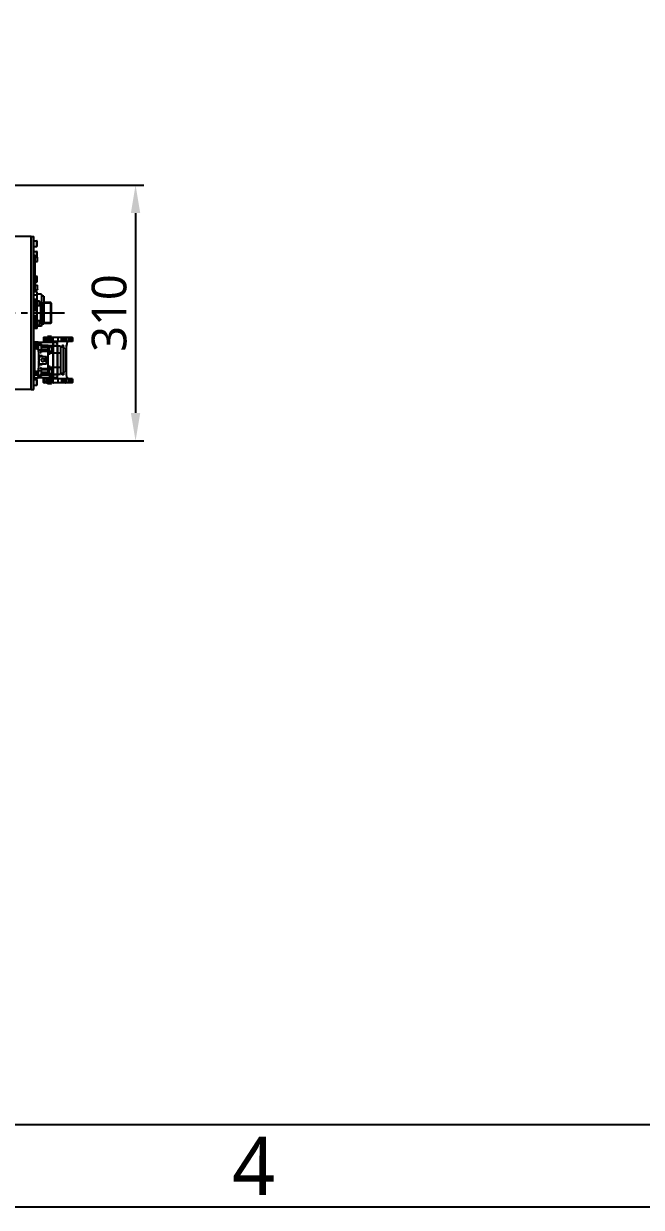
# Model space of a CAD drawing. Header units: millimetres. Extents: x 5828 to 6704, y 123 to 421.
# Drawn here: x 6453.5 to 6490.9, y 123.6 to 195.3 of the extents above; entities that cross this region are included whole.
import ezdxf
from ezdxf.enums import TextEntityAlignment as Align

# ---------------------------------------------------------------- set-up
doc = ezdxf.new("R2010")
doc.units = ezdxf.units.MM
doc.linetypes.add('BANKLINE1', pattern=[5.5, 4, -1.5])
doc.linetypes.add('CENTER', pattern=[0.6, 0.375, -0.075, 0.075, -0.075])
for name, color, linetype in [('00_COMPONENTS', 7, 'BANKLINE1'), ('DIM', 7, 'Continuous'), ('外形图', 7, 'Continuous'), ('多重引线', 7, 'Continuous'), ('模板', 7, 'Continuous')]:
    doc.layers.add(name, color=color, linetype=linetype)
doc.styles.add('微软雅黑', font='msyh.ttc', dxfattribs={"height": 2.1})
doc.dimstyles.new('尺寸标注_1_20比例', dxfattribs={"dimtxt": 2.1, "dimasz": 1.7, "dimexe": 0.5, "dimexo": 0.4, "dimgap": 0.5, "dimtad": 1, "dimdec": 1, "dimlfac": 20, "dimdsep": 46, "dimtxsty": '微软雅黑', "dimcen": 0.09, "dimadec": 0, "dimazin": 0, "dimtp": 0.01, "dimtm": 0.01, "dimtfac": 1, "dimtdec": 1, "dimtofl": 0, "dimtmove": 0, "dimatfit": 3, "dimfxl": 1, "dimtolj": 1, "dimarcsym": 0})

# ---------------------------------------------------------------- blocks, each defined once
blk = doc.blocks.new('图纸页')
at = {"layer": '模板', "color": 2}
for points in [[(6283.656, 123.623), (6283.656, 420.623), (6703.656, 420.623), (6703.656, 123.623)], [(6308.656, 128.623), (6308.656, 415.623), (6698.656, 415.623), (6698.656, 128.623)]]:
    blk.add_lwpolyline(points, close=True, dxfattribs=at)
at = {"layer": '模板', "color": 2, "style": '微软雅黑'}
blk.add_text('4', height=3.5, dxfattribs=at).set_placement((6467.406, 126.123), align=Align.MIDDLE_CENTER)
for tag, height, p in [('编号', 4, (6669.32, 150.508)), ('当前页', 1.667, (6668.109, 141.186)), ('总页数', 1.667, (6673.318, 141.186)), ('比例', 1.667, (6628.656, 133.623))]:
    blk.add_attdef(tag, text='', height=height, dxfattribs=at).set_placement(p, align=Align.MIDDLE)
blk = doc.blocks.new('*D1365')
at = {"layer": 'Defpoints', "color": 0}
for p in [(6440.441, 185.542), (6440.441, 170.042), (6460.253, 170.042)]:
    blk.add_point(p, dxfattribs=at)
at = {"layer": 'DIM', "color": 0, "lineweight": -2}
for p, q in [((6440.841, 185.542), (6460.753, 185.542)), ((6460.253, 183.842), (6460.253, 171.742)), ((6440.841, 170.042), (6460.753, 170.042))]:
    blk.add_line(p, q, dxfattribs=at)
at = {"layer": 'DIM', "color": 0}
for points in [[(6460.536, 183.842), (6459.97, 183.842), (6460.253, 185.542)], [(6459.97, 171.742), (6460.536, 171.742), (6460.253, 170.042)]]:
    blk.add_solid(points, dxfattribs=at)
at = {"layer": 'DIM', "color": 0, "insert": (6458.662, 177.792), "char_height": 2.1, "attachment_point": 5, "rotation": 90, "style": '微软雅黑'}
blk.add_mtext('\\A1;310', dxfattribs=at)

msp = doc.modelspace()

# ---------------------------------------------------------------- linework, layer by layer
at = {"layer": '00_COMPONENTS', "linetype": 'CENTER', "ltscale": 5}
msp.add_line((6455.9597, 177.7918), (6394.7489, 177.7918), dxfattribs=at)
at = {"layer": '外形图', "linetype": 'Continuous'}
for p, q in [((6453.9412, 182.4172), (6449.3472, 182.4172)), ((6453.9412, 182.4172), (6454.0912, 182.4172)), ((6453.9412, 182.4172), (6453.9412, 173.1671)), ((6453.9412, 173.1671), (6453.9412, 182.4172)), ((6454.0912, 173.1671), (6454.0912, 182.4172)), ((6454.0912, 182.1672), (6454.2837, 182.1672)), ((6454.2912, 182.1597), (6454.2837, 182.1672)), ((6454.2837, 181.8172), (6454.2837, 182.1672)), ((6454.2912, 181.8247), (6454.2912, 182.1597)), ((6454.0912, 181.8172), (6454.2837, 181.8172)), ((6454.0912, 181.5172), (6454.2837, 181.5172)), ((6454.2912, 181.8247), (6454.2837, 181.8172)), ((6454.2912, 181.5097), (6454.2837, 181.5172)), ((6454.2837, 181.1797), (6454.2837, 181.5172)), ((6454.2912, 181.1797), (6454.2912, 181.5097)), ((6454.0912, 181.2922), (6454.1662, 181.2922)), ((6454.1662, 179.0921), (6454.1662, 181.2922)), ((6454.1662, 181.1797), (6454.3112, 181.1797)), ((6454.1662, 180.9047), (6454.3112, 180.9047)), ((6454.3162, 181.1747), (6454.3112, 181.1797)), ((6454.3112, 180.9047), (6454.3112, 181.1797)), ((6454.3162, 180.9097), (6454.3112, 180.9047)), ((6454.3162, 180.9097), (6454.3162, 181.1747)), ((6454.1662, 180.0171), (6454.2837, 180.0171)), ((6454.2912, 180.0096), (6454.2837, 180.0171)), ((6454.2837, 179.6671), (6454.2837, 180.0171)), ((6454.2912, 179.6746), (6454.2912, 180.0096)), ((6454.1662, 179.6671), (6454.2837, 179.6671)), ((6454.1662, 179.4796), (6454.3112, 179.4796)), ((6454.2912, 179.6746), (6454.2837, 179.6671)), ((6454.3162, 179.4746), (6454.3112, 179.4796)), ((6454.3112, 179.2046), (6454.3112, 179.4796)), ((6454.3162, 179.2096), (6454.3162, 179.4746)), ((6454.0912, 179.0921), (6454.1662, 179.0921)), ((6454.2912, 179.0813), (6454.0912, 179.0813)), ((6454.2912, 178.871), (6454.0912, 178.871)), ((6454.0912, 178.5796), (6454.1662, 178.5796)), ((6454.1137, 178.6246), (6454.2912, 178.6246)), ((6454.1137, 178.6246), (6454.1137, 178.5796)), ((6454.1662, 179.2046), (6454.3112, 179.2046)), ((6454.1662, 178.6246), (6454.1662, 177.9671)), ((6454.2912, 177.9596), (6454.2912, 179.0813)), ((6454.5487, 178.9421), (6454.2912, 178.9421)), ((6454.2912, 178.5246), (6454.4362, 178.5246)), ((6454.3162, 179.2096), (6454.3112, 179.2046)), ((6454.4412, 178.5196), (6454.4362, 178.5246)), ((6454.4362, 178.2496), (6454.4362, 178.5246)), ((6454.5487, 178.9421), (6454.5487, 178.3896)), ((6454.6987, 178.8171), (6454.5487, 178.8171)), ((6454.6987, 178.8171), (6454.6987, 178.4221)), ((6454.0912, 177.9671), (6454.2837, 177.9671)), ((6454.2912, 177.9596), (6454.2837, 177.9671)), ((6454.2837, 177.6171), (6454.2837, 177.9671)), ((6454.2912, 178.2496), (6454.4362, 178.2496)), ((6454.2912, 177.6246), (6454.2912, 177.9596)), ((6454.4412, 178.2546), (6454.4362, 178.2496)), ((6454.4412, 178.2546), (6454.4412, 178.5196)), ((6454.5262, 178.4271), (6454.4412, 178.4271)), ((6454.5262, 177.1571), (6454.5262, 178.4271)), ((6454.6662, 178.3896), (6454.5262, 178.3896)), ((6454.6227, 177.1946), (6454.6227, 178.3896)), ((6455.1662, 178.3816), (6454.6227, 178.3816)), ((6454.6662, 178.3896), (6454.7037, 178.4271)), ((6454.6662, 177.1946), (6454.6662, 178.3896)), ((6455.1162, 178.4271), (6454.7037, 178.4271)), ((6454.7037, 178.4271), (6454.7037, 177.1571)), ((6455.1412, 178.4021), (6455.1162, 178.4271)), ((6455.1162, 177.1571), (6455.1162, 178.4271)), ((6455.1412, 177.1821), (6455.1412, 178.4021)), ((6455.1662, 178.3896), (6455.1412, 178.3896)), ((6455.1662, 177.1946), (6455.1662, 178.3896)), ((6454.0912, 177.6171), (6454.2837, 177.6171)), ((6454.1662, 177.6171), (6454.1662, 176.9596)), ((6454.2912, 177.6246), (6454.2837, 177.6171)), ((6454.2912, 176.853), (6454.2912, 177.6246)), ((6454.2912, 177.3346), (6454.4362, 177.3346)), ((6454.4412, 177.3296), (6454.4362, 177.3346)), ((6454.4362, 177.0596), (6454.4362, 177.3346)), ((6454.4412, 177.0646), (6454.4412, 177.3296)), ((6454.5262, 177.1571), (6454.4412, 177.1571)), ((6454.6662, 177.1946), (6454.5262, 177.1946)), ((6454.5487, 177.1946), (6454.5487, 176.9921)), ((6454.6987, 177.1171), (6454.5487, 177.1171)), ((6455.1662, 177.2026), (6454.6227, 177.2026)), ((6454.6662, 177.1946), (6454.7037, 177.1571)), ((6454.6987, 177.1621), (6454.6987, 177.1171)), ((6455.1162, 177.1571), (6454.7037, 177.1571)), ((6455.1412, 177.1821), (6455.1162, 177.1571)), ((6455.1662, 177.1946), (6455.1412, 177.1946)), ((6454.1662, 177.0046), (6454.0912, 177.0046)), ((6454.2912, 176.853), (6454.0912, 176.853)), ((6454.1137, 177.0046), (6454.1137, 176.9596)), ((6454.2912, 176.9596), (6454.1137, 176.9596)), ((6454.2912, 177.0596), (6454.4362, 177.0596)), ((6454.5487, 176.9921), (6454.2912, 176.9921)), ((6454.4412, 177.0646), (6454.4362, 177.0596)), ((6454.9262, 176.3721), (6454.9162, 176.3621)), ((6455.1462, 176.3721), (6454.9262, 176.3721)), ((6455.1462, 176.3721), (6455.1562, 176.3621)), ((6454.1562, 176.0266), (6454.0912, 176.0266)), ((6454.0912, 176.0266), (6454.0912, 173.8576)), ((6454.0912, 175.9171), (6454.2837, 175.9171)), ((6454.2562, 175.8471), (6454.0912, 175.8471)), ((6454.0912, 175.8421), (6454.3562, 175.8421)), ((6454.1562, 175.8171), (6454.0912, 175.8171)), ((6454.3558, 176.0271), (6454.1562, 176.0271)), ((6454.1562, 175.5771), (6454.1562, 175.9071)), ((6454.9587, 175.8346), (6454.1562, 175.8546)), ((6454.2562, 175.6371), (6454.2562, 175.8471)), ((6454.2662, 175.8346), (6454.2562, 175.8346)), ((6454.2662, 175.8346), (6454.2837, 175.8496)), ((6454.2662, 175.6496), (6454.2662, 175.8346)), ((6454.2912, 175.9096), (6454.2837, 175.9171)), ((6454.2837, 175.8421), (6454.2837, 175.9171)), ((6454.2837, 175.8546), (6454.3562, 175.8546)), ((6454.2837, 175.6296), (6454.2837, 175.8546)), ((6454.2912, 175.8421), (6454.2912, 175.9096)), ((6454.3062, 176.0271), (6454.3312, 176.0204)), ((6454.3562, 176.0271), (6455.2437, 176.0171)), ((6454.3562, 175.9771), (6454.3562, 175.4921)), ((6454.3562, 175.9171), (6454.5487, 175.9171)), ((6454.3562, 175.5671), (6454.3562, 175.9171)), ((6454.5312, 175.7963), (6454.5312, 175.4777)), ((6454.5312, 175.6921), (6454.5562, 175.6921)), ((6454.5562, 175.9096), (6454.5487, 175.9171)), ((6454.5487, 175.5671), (6454.5487, 175.9171)), ((6454.5562, 175.5746), (6454.5562, 175.9096)), ((6455.7087, 175.7921), (6454.5562, 175.7921)), ((6454.9587, 175.6921), (6454.5562, 175.6921)), ((6454.6862, 176.2921), (6454.6862, 176.0699)), ((6456.4363, 176.0699), (6454.6862, 176.0699)), ((6455.1038, 176.2399), (6454.6922, 176.2399)), ((6454.6922, 176.2399), (6454.6922, 176.0699)), ((6456.4113, 176.3171), (6454.7112, 176.3171)), ((6454.8335, 176.2399), (6454.8335, 176.0699)), ((6454.9089, 176.0871), (6454.8434, 176.0216)), ((6454.8494, 176.0699), (6454.8494, 176.2399)), ((6454.9087, 176.3171), (6454.9087, 176.2399)), ((6455.1562, 176.3621), (6454.9162, 176.3621)), ((6454.9162, 176.3621), (6454.9162, 176.1048)), ((6454.9587, 175.8296), (6455.2437, 175.8346)), ((6454.9587, 175.7921), (6454.9587, 175.8346)), ((6454.9587, 174.0921), (6454.9587, 175.7921)), ((6455.0007, 176.2921), (6455.0007, 176.0699)), ((6455.0187, 175.7921), (6455.0187, 175.2646)), ((6455.0187, 175.7546), (6455.1812, 175.7546)), ((6455.0717, 176.2921), (6455.0717, 176.0699)), ((6455.1262, 175.7274), (6455.1812, 175.7274)), ((6455.1262, 175.7274), (6455.1262, 175.6991)), ((6455.1812, 175.6991), (6455.1262, 175.6991)), ((6455.1562, 176.3621), (6455.1562, 176.1048)), ((6455.1636, 176.0871), (6455.2335, 176.0172)), ((6455.1637, 176.3171), (6455.1637, 176.0699)), ((6455.1812, 175.7546), (6455.1812, 175.4796)), ((6455.2531, 176.2921), (6455.239, 176.0699)), ((6455.2437, 176.0171), (6455.2437, 173.8671)), ((6455.2562, 175.9533), (6455.2437, 175.9533)), ((6455.2562, 175.8883), (6455.2437, 175.8883)), ((6455.5109, 176.0058), (6455.2562, 176.0058)), ((6455.2562, 176.0058), (6455.2562, 173.8783)), ((6455.5109, 175.8108), (6455.2562, 175.8108)), ((6455.5109, 176.0058), (6455.5109, 173.8783)), ((6455.5358, 175.8533), (6455.5358, 174.0309)), ((6455.5362, 173.9758), (6455.5362, 175.9083)), ((6455.5427, 176.2921), (6455.5427, 176.0699)), ((6455.7087, 175.7921), (6455.7087, 174.0921)), ((6455.7611, 176.2573), (6455.8487, 176.2573)), ((6455.7611, 176.1323), (6455.7611, 176.2573)), ((6455.8487, 176.1323), (6455.7611, 176.1323)), ((6455.7858, 175.7378), (6455.8858, 175.7378)), ((6455.8487, 176.2573), (6455.8255, 176.2574)), ((6455.8366, 176.2573), (6455.8366, 176.1323)), ((6455.8487, 176.2573), (6455.8776, 176.2573)), ((6455.8776, 176.1323), (6455.8487, 176.1323)), ((6455.8958, 175.7355), (6455.8767, 175.7343)), ((6455.8767, 175.7349), (6455.8767, 174.1493)), ((6455.8958, 175.7328), (6455.8767, 175.7343)), ((6455.8958, 175.7328), (6455.8767, 175.7316)), ((6455.8958, 175.7301), (6455.8767, 175.7316)), ((6455.8958, 175.7301), (6455.8767, 175.7289)), ((6455.8958, 175.7274), (6455.8767, 175.7289)), ((6455.8958, 175.7274), (6455.8767, 175.7262)), ((6455.8958, 175.7247), (6455.8767, 175.7262)), ((6455.8958, 175.7247), (6455.8767, 175.7235)), ((6455.8958, 175.722), (6455.8767, 175.7235)), ((6455.8958, 175.722), (6455.8767, 175.7208)), ((6455.8958, 175.7194), (6455.8767, 175.7208)), ((6455.8958, 175.7194), (6455.8767, 175.7181)), ((6455.8958, 175.7167), (6455.8767, 175.7181)), ((6455.8958, 175.7167), (6455.8767, 175.7154)), ((6455.8958, 175.714), (6455.8767, 175.7154)), ((6455.8958, 175.714), (6455.8767, 175.7127)), ((6455.8958, 175.7113), (6455.8767, 175.7127)), ((6455.8958, 175.7113), (6455.8767, 175.71)), ((6455.8958, 175.7086), (6455.8767, 175.71)), ((6455.8776, 176.2573), (6456.0166, 176.2573)), ((6455.8776, 176.1323), (6455.9063, 176.1324)), ((6456.0166, 176.1323), (6455.8776, 176.1323)), ((6455.8858, 175.7378), (6455.8858, 175.8381)), ((6455.8858, 175.7378), (6455.8858, 174.1463)), ((6455.8958, 175.7355), (6455.8858, 175.7363)), ((6455.8958, 175.7086), (6455.8858, 175.7079)), ((6455.8982, 175.6996), (6455.8858, 175.7054)), ((6455.8958, 175.7359), (6455.8958, 174.1483)), ((6455.9063, 176.2573), (6455.9063, 176.1323)), ((6455.919, 175.6723), (6455.9095, 175.6883)), ((6455.9762, 176.2921), (6455.9762, 176.2573)), ((6455.9762, 176.1323), (6455.9762, 176.0699)), ((6456.0166, 176.2573), (6456.0166, 176.1323)), ((6456.0579, 176.3016), (6456.0573, 176.2921)), ((6456.0573, 176.2921), (6456.0573, 176.0699)), ((6456.0608, 175.8532), (6456.0608, 174.0309)), ((6456.1906, 176.2921), (6456.1877, 176.292)), ((6456.1888, 176.3017), (6456.1906, 176.2921)), ((6456.1906, 176.2921), (6456.1971, 176.0699)), ((6456.3074, 176.3171), (6456.3081, 176.3152)), ((6456.309, 176.3016), (6456.3081, 176.3152)), ((6456.3095, 176.2921), (6456.309, 176.3017)), ((6456.3095, 176.2921), (6456.3095, 176.0699)), ((6456.4363, 176.2921), (6456.4363, 176.0699)), ((6454.0912, 175.6421), (6454.3562, 175.6421)), ((6454.2562, 175.6371), (6454.0912, 175.6371)), ((6454.1562, 174.3071), (6454.1562, 175.5771)), ((6454.2662, 175.6496), (6454.2562, 175.6496)), ((6454.2662, 175.6496), (6454.2837, 175.6346)), ((6454.2837, 175.6296), (6454.3562, 175.6296)), ((6454.4062, 175.4921), (6454.3062, 175.4921)), ((6454.3562, 175.5671), (6454.5487, 175.5671)), ((6454.4062, 175.1421), (6454.3862, 175.1421)), ((6454.3862, 174.9272), (6454.3862, 175.1421)), ((6454.4062, 175.0895), (6454.3862, 175.0895)), ((6454.3862, 175.0882), (6454.4062, 175.0882)), ((6454.4062, 175.0877), (6454.3862, 175.0877)), ((6454.4062, 175.0857), (6454.3862, 175.0857)), ((6454.3862, 175.0811), (6454.4062, 175.0811)), ((6454.4062, 175.0775), (6454.3862, 175.0775)), ((6454.3862, 175.0769), (6454.4062, 175.0769)), ((6454.4062, 175.0761), (6454.3862, 175.0761)), ((6454.4062, 175.0747), (6454.3862, 175.0747)), ((6454.4062, 175.0732), (6454.3862, 175.0732)), ((6454.4062, 175.0699), (6454.3862, 175.0699)), ((6454.4062, 175.0647), (6454.3862, 175.0647)), ((6454.4062, 175.0605), (6454.3862, 175.0605)), ((6454.3862, 175.0598), (6454.4062, 175.0598)), ((6454.3862, 175.0451), (6454.4062, 175.0451)), ((6454.3862, 175.0394), (6454.4062, 175.0394)), ((6454.3862, 175.0269), (6454.4062, 175.0269)), ((6454.4062, 175.0264), (6454.3862, 175.0264)), ((6454.3862, 175.0222), (6454.4062, 175.0222)), ((6454.3862, 175.0209), (6454.4062, 175.0209)), ((6454.3862, 175.0138), (6454.4062, 175.0138)), ((6454.3862, 175.0091), (6454.4062, 175.0091)), ((6454.3862, 174.9964), (6454.4062, 174.9964)), ((6454.4062, 174.9862), (6454.3862, 174.9862)), ((6454.3862, 174.9727), (6454.4062, 174.9727)), ((6454.3862, 174.9659), (6454.4062, 174.9659)), ((6454.3862, 174.9552), (6454.4062, 174.9552)), ((6454.3862, 174.9416), (6454.4062, 174.9416)), ((6454.4062, 174.9272), (6454.4062, 175.4921)), ((6454.4187, 175.2271), (6454.6037, 175.2271)), ((6454.4187, 174.6571), (6454.4187, 175.2271)), ((6454.4187, 175.1671), (6454.8687, 175.1671)), ((6454.5312, 175.5421), (6454.5562, 175.5421)), ((6454.5345, 175.4691), (6454.5312, 175.4814)), ((6454.5331, 175.4692), (6454.5312, 175.4778)), ((6454.5434, 175.4599), (6454.5345, 175.4691)), ((6454.5556, 175.4564), (6454.5434, 175.4599)), ((6454.5562, 175.5746), (6454.5487, 175.5671)), ((6454.9587, 175.4458), (6454.5556, 175.4564)), ((6454.5562, 175.5421), (6454.5562, 175.5746)), ((6454.9587, 175.5421), (6454.5562, 175.5421)), ((6454.6037, 175.2271), (6454.6037, 175.1671)), ((6454.9587, 175.0216), (6454.7868, 175.0171)), ((6454.8687, 174.7171), (6454.8687, 175.1671)), ((6455.0187, 175.4796), (6455.1812, 175.4796)), ((6455.7087, 175.3646), (6455.0187, 175.3646)), ((6455.5358, 174.939), (6455.5183, 174.9359)), ((6456.0312, 175.6455), (6456.0608, 175.6455)), ((6456.0312, 175.6455), (6456.0312, 174.2387)), ((6454.2562, 174.2471), (6454.0912, 174.2471)), ((6454.0912, 174.2421), (6454.3562, 174.2421)), ((6454.1562, 173.9771), (6454.1562, 174.3071)), ((6454.2562, 174.0371), (6454.2562, 174.2471)), ((6454.2662, 174.2346), (6454.2562, 174.2346)), ((6454.2662, 174.2346), (6454.2837, 174.2496)), ((6454.2662, 174.0496), (6454.2662, 174.2346)), ((6454.2837, 174.2546), (6454.3562, 174.2546)), ((6454.2837, 174.0296), (6454.2837, 174.2546)), ((6454.4062, 174.3921), (6454.3062, 174.3921)), ((6454.3562, 174.3921), (6454.3562, 173.907)), ((6454.3562, 174.3171), (6454.5487, 174.3171)), ((6454.3562, 173.9671), (6454.3562, 174.3171)), ((6454.4062, 174.931), (6454.3862, 174.931)), ((6454.3862, 174.9305), (6454.4062, 174.9305)), ((6454.4062, 174.9272), (6454.3862, 174.9272)), ((6454.3862, 174.9272), (6454.3862, 174.8907)), ((6454.4062, 174.9182), (6454.3862, 174.9182)), ((6454.3862, 174.914), (6454.4062, 174.914)), ((6454.4062, 174.9128), (6454.3862, 174.9128)), ((6454.3862, 174.9101), (6454.4062, 174.9101)), ((6454.4062, 174.9042), (6454.3862, 174.9042)), ((6454.3862, 174.8907), (6454.4062, 174.8907)), ((6454.3862, 174.7421), (6454.3862, 174.8907)), ((6454.3862, 174.8859), (6454.4062, 174.8859)), ((6454.3862, 174.8711), (6454.4062, 174.8711)), ((6454.4062, 174.869), (6454.3862, 174.869)), ((6454.3862, 174.8685), (6454.4062, 174.8685)), ((6454.4062, 174.8652), (6454.3862, 174.8652)), ((6454.3862, 174.8608), (6454.4062, 174.8608)), ((6454.4062, 174.8566), (6454.3862, 174.8566)), ((6454.3862, 174.8534), (6454.4062, 174.8534)), ((6454.3862, 174.8509), (6454.4062, 174.8509)), ((6454.3862, 174.8375), (6454.4062, 174.8375)), ((6454.3862, 174.8326), (6454.4062, 174.8326)), ((6454.4062, 174.8191), (6454.3862, 174.8191)), ((6454.3862, 174.8044), (6454.4062, 174.8044)), ((6454.3862, 174.7908), (6454.4062, 174.7908)), ((6454.3862, 174.7895), (6454.4062, 174.7895)), ((6454.3862, 174.7421), (6454.4062, 174.7421)), ((6454.4062, 174.9272), (6454.4062, 174.8907)), ((6454.4062, 174.3921), (6454.4062, 174.8907)), ((6454.4187, 174.7171), (6454.8687, 174.7171)), ((6454.6037, 174.6571), (6454.4187, 174.6571)), ((6454.5312, 174.4064), (6454.5331, 174.415)), ((6454.5312, 174.4064), (6454.5312, 174.0879)), ((6454.5312, 174.3421), (6454.5562, 174.3421)), ((6454.5434, 174.4242), (6454.5556, 174.4278)), ((6454.5562, 174.3096), (6454.5487, 174.3171)), ((6454.5487, 173.9671), (6454.5487, 174.3171)), ((6454.5556, 174.4278), (6454.9587, 174.4383)), ((6454.9587, 174.3421), (6454.5562, 174.3421)), ((6454.5562, 174.3096), (6454.5562, 174.3421)), ((6454.5562, 173.9746), (6454.5562, 174.3096)), ((6454.6037, 174.7171), (6454.6037, 174.6571)), ((6454.9587, 174.8626), (6454.7868, 174.8671)), ((6455.0187, 174.6196), (6455.0187, 174.0921)), ((6455.0187, 174.5196), (6455.7087, 174.5196)), ((6455.0187, 174.4046), (6455.1812, 174.4046)), ((6455.1262, 174.3774), (6455.1812, 174.3774)), ((6455.1262, 174.3774), (6455.1262, 174.3491)), ((6455.1812, 174.3491), (6455.1262, 174.3491)), ((6455.1812, 174.4046), (6455.1812, 174.1296)), ((6455.5183, 174.9359), (6455.5183, 174.8572)), ((6455.5358, 174.9325), (6455.5183, 174.9294)), ((6455.5358, 174.8734), (6455.5183, 174.8703)), ((6455.5183, 174.8572), (6455.5358, 174.8541)), ((6455.5358, 174.8471), (6455.5183, 174.8441)), ((6455.5183, 174.8441), (6455.5183, 174.7522)), ((6455.5358, 174.834), (6455.5183, 174.8309)), ((6455.5358, 174.8318), (6455.5183, 174.8283)), ((6455.5183, 174.8211), (6455.5358, 174.8212)), ((6455.5183, 174.812), (6455.5358, 174.8075)), ((6455.5183, 174.8073), (6455.5358, 174.8051)), ((6455.5183, 174.8048), (6455.5373, 174.8015)), ((6455.5183, 174.7522), (6455.5358, 174.7491)), ((6455.5358, 174.6503), (6455.5183, 174.6472)), ((6455.5183, 174.6472), (6455.5183, 174.6341)), ((6455.5183, 174.6341), (6455.5358, 174.631)), ((6455.5358, 174.6109), (6455.5183, 174.6078)), ((6455.5183, 174.6078), (6455.5183, 174.5291)), ((6455.5183, 174.6012), (6455.5358, 174.6043)), ((6455.5358, 174.5453), (6455.5183, 174.5422)), ((6455.5183, 174.5291), (6455.5358, 174.526)), ((6455.5358, 174.4271), (6455.5183, 174.4241)), ((6455.5183, 174.4241), (6455.5183, 174.3584)), ((6455.5183, 174.4109), (6455.5358, 174.4078)), ((6455.5358, 174.3746), (6455.5183, 174.3716)), ((6455.5183, 174.3584), (6455.5358, 174.3553)), ((6455.5358, 174.3353), (6455.5183, 174.3322)), ((6455.5183, 174.2666), (6455.5183, 174.3322)), ((6455.5358, 174.316), (6455.5183, 174.3191)), ((6455.5183, 174.2731), (6455.5358, 174.27)), ((6455.5183, 174.2666), (6455.5372, 174.2632)), ((6455.5358, 174.2434), (6455.5183, 174.2403)), ((6455.5183, 174.2403), (6455.5183, 174.1616)), ((6455.5358, 174.2241), (6455.5183, 174.2272)), ((6455.5284, 174.816), (6455.5358, 174.8147)), ((6456.0312, 174.2387), (6456.0608, 174.2387)), ((6454.1562, 174.0671), (6454.0912, 174.0671)), ((6454.0912, 174.0421), (6454.3562, 174.0421)), ((6454.2562, 174.0371), (6454.0912, 174.0371)), ((6454.1562, 173.8576), (6454.0912, 173.8576)), ((6454.0912, 173.7671), (6454.2837, 173.7671)), ((6454.1562, 174.0296), (6454.9587, 174.0496)), ((6454.1562, 173.8571), (6454.3558, 173.8571)), ((6454.2662, 174.0496), (6454.2562, 174.0496)), ((6454.2662, 174.0496), (6454.2837, 174.0346)), ((6454.2837, 174.0296), (6454.3562, 174.0296)), ((6454.2912, 173.7596), (6454.2837, 173.7671)), ((6454.2837, 173.4171), (6454.2837, 173.7671)), ((6454.2912, 173.4246), (6454.2912, 173.7596)), ((6454.3562, 173.9671), (6454.5487, 173.9671)), ((6455.2437, 173.8671), (6454.3562, 173.8571)), ((6454.5312, 174.1921), (6454.5562, 174.1921)), ((6454.5562, 173.9746), (6454.5487, 173.9671)), ((6454.9587, 174.1921), (6454.5562, 174.1921)), ((6454.5562, 174.0921), (6455.7087, 174.0921)), ((6456.4363, 173.8142), (6454.6862, 173.8142)), ((6454.6862, 173.5921), (6454.6862, 173.8142)), ((6454.6922, 173.8142), (6454.6922, 173.6442)), ((6455.1038, 173.6442), (6454.6922, 173.6442)), ((6456.4113, 173.5671), (6454.7112, 173.5671)), ((6454.8335, 173.8142), (6454.8335, 173.6442)), ((6454.9089, 173.797), (6454.8434, 173.8626)), ((6454.8494, 173.8142), (6454.8494, 173.6442)), ((6454.9087, 173.5671), (6454.9087, 173.6442)), ((6454.9162, 173.7794), (6454.9162, 173.5221)), ((6455.1562, 173.5221), (6454.9162, 173.5221)), ((6454.9262, 173.5121), (6454.9162, 173.5221)), ((6455.1462, 173.5121), (6454.9262, 173.5121)), ((6454.9587, 174.0496), (6454.9587, 174.0921)), ((6454.9587, 174.0546), (6455.2437, 174.0496)), ((6455.0007, 173.8142), (6455.0007, 173.5921)), ((6455.0013, 173.5744), (6455.0007, 173.5921)), ((6455.2437, 173.9171), (6455.0037, 173.9171)), ((6455.0037, 173.9171), (6455.0037, 173.8644)), ((6455.0187, 174.1296), (6455.1812, 174.1296)), ((6455.0717, 173.8142), (6455.0717, 173.5921)), ((6455.1462, 173.5121), (6455.1562, 173.5221)), ((6455.1562, 173.7794), (6455.1562, 173.5221)), ((6455.1636, 173.797), (6455.2335, 173.8669)), ((6455.1637, 173.5671), (6455.1637, 173.8142)), ((6455.239, 173.8142), (6455.2531, 173.5921)), ((6455.2562, 173.9958), (6455.2437, 173.9958)), ((6455.2562, 173.9308), (6455.2437, 173.9308)), ((6455.2562, 174.0733), (6455.5109, 174.0733)), ((6455.2562, 173.8783), (6455.5109, 173.8783)), ((6455.5358, 174.1778), (6455.5183, 174.1747)), ((6455.5183, 174.1616), (6455.5358, 174.1585)), ((6455.5427, 173.8142), (6455.5427, 173.5921)), ((6455.8487, 173.7517), (6455.7611, 173.7517)), ((6455.7611, 173.7517), (6455.7611, 173.6267)), ((6455.8487, 173.6267), (6455.7611, 173.6267)), ((6455.7858, 174.1463), (6455.8858, 174.1463)), ((6455.8487, 173.7517), (6455.8255, 173.7518)), ((6455.8487, 173.6267), (6455.8255, 173.6268)), ((6455.8366, 173.7517), (6455.8366, 173.6267)), ((6455.8487, 173.7517), (6455.8776, 173.7517)), ((6455.8776, 173.6267), (6455.8487, 173.6267)), ((6455.8958, 174.1756), (6455.8767, 174.1741)), ((6455.8958, 174.1729), (6455.8767, 174.1741)), ((6455.8958, 174.1729), (6455.8767, 174.1714)), ((6455.8958, 174.1702), (6455.8767, 174.1714)), ((6455.8958, 174.1702), (6455.8767, 174.1687)), ((6455.8958, 174.1675), (6455.8767, 174.1687)), ((6455.8958, 174.1675), (6455.8767, 174.166)), ((6455.8958, 174.1648), (6455.8767, 174.166)), ((6455.8958, 174.1648), (6455.8767, 174.1633)), ((6455.8958, 174.1621), (6455.8767, 174.1633)), ((6455.8958, 174.1621), (6455.8767, 174.1607)), ((6455.8958, 174.1594), (6455.8767, 174.1607)), ((6455.8958, 174.1594), (6455.8767, 174.158)), ((6455.8958, 174.1567), (6455.8767, 174.158)), ((6455.8958, 174.1567), (6455.8767, 174.1553)), ((6455.8958, 174.154), (6455.8767, 174.1553)), ((6455.8958, 174.154), (6455.8767, 174.1526)), ((6455.8958, 174.1513), (6455.8767, 174.1526)), ((6455.8958, 174.1513), (6455.8767, 174.1499)), ((6455.8958, 174.1486), (6455.8767, 174.1499)), ((6455.8776, 173.7517), (6456.0166, 173.7517)), ((6455.8776, 173.6267), (6456.0166, 173.6267)), ((6455.8958, 174.1756), (6455.8858, 174.1762)), ((6455.8958, 174.1486), (6455.8858, 174.1479)), ((6455.8858, 174.1463), (6455.8858, 174.0461)), ((6455.9063, 173.7517), (6455.9063, 173.6267)), ((6455.919, 174.2118), (6455.9095, 174.1958)), ((6455.9762, 173.8142), (6455.9762, 173.7517)), ((6455.9762, 173.6267), (6455.9762, 173.5921)), ((6456.0166, 173.7517), (6456.0166, 173.6267)), ((6456.0573, 173.8142), (6456.0573, 173.5921)), ((6456.1667, 173.5671), (6456.1758, 173.569)), ((6456.1906, 173.5921), (6456.1877, 173.5921)), ((6456.1971, 173.8142), (6456.1906, 173.5921)), ((6456.3081, 173.569), (6456.3074, 173.5671)), ((6456.309, 173.5825), (6456.3081, 173.569)), ((6456.309, 173.5826), (6456.3095, 173.5921)), ((6456.3095, 173.8142), (6456.3095, 173.5921)), ((6456.4363, 173.8142), (6456.4363, 173.5921)), ((6453.9412, 173.1671), (6449.3483, 173.1671)), ((6453.9412, 173.1671), (6454.0912, 173.1671)), ((6454.0912, 173.4171), (6454.2837, 173.4171)), ((6454.2912, 173.4246), (6454.2837, 173.4171))]:
    msp.add_line(p, q, dxfattribs=at)
for points in [[(6454.3312, 176.0204), (6454.3495, 176.0021), (6454.3562, 175.9771)], [(6454.5312, 175.7965), (6454.5292, 175.8107), (6454.5235, 175.8232), (6454.5151, 175.8333), (6454.5049, 175.8405), (6454.4938, 175.8449), (6454.4825, 175.8465)], [(6454.4843, 175.8464), (6454.4955, 175.8444), (6454.5056, 175.8401), (6454.515, 175.8334), (6454.5231, 175.8238), (6454.529, 175.8114), (6454.5312, 175.7965)], [(6455.002, 176.3171), (6455.0017, 176.3152), (6455.0013, 176.3098), (6455.0007, 176.2921)], [(6455.0704, 176.3171), (6455.0708, 176.3152), (6455.0711, 176.3098)], [(6455.0711, 176.3098), (6455.0715, 176.3017), (6455.0717, 176.2921)], [(6455.2531, 176.2921), (6455.2547, 176.3015), (6455.2593, 176.3098), (6455.2663, 176.3152), (6455.2743, 176.3171)], [(6455.5288, 176.3171), (6455.534, 176.3152), (6455.539, 176.3093)], [(6455.5427, 176.2921), (6455.5417, 176.3016), (6455.539, 176.3093), (6455.5342, 176.3151), (6455.5288, 176.3171)], [(6455.8858, 175.7382), (6455.8858, 175.7381), (6455.8858, 175.7378)], [(6455.8859, 175.7382), (6455.8859, 175.7384), (6455.8862, 175.7383), (6455.8869, 175.7379), (6455.888, 175.7371)], [(6455.8982, 175.6996), (6455.9095, 175.6884), (6455.919, 175.6723)], [(6456.0579, 176.3016), (6456.0585, 176.3097), (6456.0592, 176.3152), (6456.0599, 176.3171)], [(6456.1888, 176.3017), (6456.1836, 176.3098), (6456.1758, 176.3152), (6456.1667, 176.3171)], [(6456.1877, 176.2924), (6456.1887, 176.2923), (6456.1896, 176.2918), (6456.1906, 176.2913)], [(6454.5312, 175.4814), (6454.5335, 175.471), (6454.5395, 175.4628), (6454.5473, 175.458), (6454.5556, 175.4564)], [(6454.5312, 175.4814), (6454.5327, 175.473), (6454.5366, 175.4659), (6454.5423, 175.4607), (6454.5488, 175.4575), (6454.5556, 175.4564)], [(6454.5556, 174.4278), (6454.5473, 174.4261), (6454.5395, 174.4213), (6454.5335, 174.4132), (6454.5312, 174.4028)], [(6454.5556, 174.4278), (6454.5489, 174.4267), (6454.5424, 174.4236), (6454.5368, 174.4184), (6454.5327, 174.4113), (6454.5312, 174.4028)], [(6454.5312, 174.4028), (6454.5345, 174.4151), (6454.5434, 174.4242)], [(6454.5312, 174.4065), (6454.5316, 174.4102), (6454.5331, 174.415)], [(6455.5183, 174.9173), (6455.5241, 174.919), (6455.5299, 174.9208), (6455.5358, 174.9224)], [(6455.5284, 174.816), (6455.5251, 174.8166), (6455.5217, 174.8171), (6455.5183, 174.8175)], [(6455.5183, 174.5891), (6455.5241, 174.5909), (6455.5299, 174.5926), (6455.5358, 174.5943)], [(6454.3562, 173.9071), (6454.3495, 173.8821), (6454.3312, 173.8638), (6454.3062, 173.8571)], [(6454.4825, 174.0377), (6454.4921, 174.0389), (6454.5017, 174.042), (6454.5107, 174.0473), (6454.5188, 174.0547), (6454.5253, 174.0641), (6454.5297, 174.0752), (6454.5312, 174.0877)], [(6454.5312, 174.0877), (6454.5291, 174.0734), (6454.5235, 174.061), (6454.5154, 174.0512), (6454.506, 174.0442), (6454.4956, 174.0398), (6454.4843, 174.0378)], [(6454.5312, 174.0876), (6454.5289, 174.0727), (6454.523, 174.0602), (6454.5148, 174.0507), (6454.5055, 174.044), (6454.4954, 174.0397)], [(6455.002, 173.5671), (6455.0017, 173.569), (6455.0013, 173.5744)], [(6455.0704, 173.5671), (6455.0708, 173.5689), (6455.0711, 173.5744)], [(6455.0711, 173.5744), (6455.0715, 173.5825), (6455.0717, 173.5921)], [(6455.2531, 173.5921), (6455.2547, 173.5826), (6455.2593, 173.5744), (6455.2663, 173.5689), (6455.2743, 173.5671)], [(6455.5288, 173.5671), (6455.534, 173.5689), (6455.539, 173.5748), (6455.5418, 173.5828), (6455.5427, 173.5921)], [(6455.539, 173.5748), (6455.5342, 173.569), (6455.5288, 173.5671)], [(6455.8858, 174.1787), (6455.8982, 174.1846), (6455.9095, 174.1958)], [(6455.8858, 174.146), (6455.8858, 174.1461), (6455.8858, 174.1463)], [(6455.888, 174.1471), (6455.8869, 174.1463), (6455.8862, 174.1458), (6455.8859, 174.1458), (6455.8859, 174.1459)], [(6456.0573, 173.5921), (6456.0579, 173.5825), (6456.0585, 173.5744)], [(6456.0599, 173.5671), (6456.0592, 173.569), (6456.0585, 173.5744)], [(6456.1906, 173.5921), (6456.1888, 173.5825), (6456.1836, 173.5744), (6456.1758, 173.569)], [(6456.1877, 173.5918), (6456.1887, 173.5919), (6456.1896, 173.5923), (6456.1906, 173.5928)]]:
    msp.add_lwpolyline(points, dxfattribs=at)
msp.add_circle((6454.6437, 174.9421), 0.1, dxfattribs=at)
for centre, radius, start, end in [((6454.3062, 175.9771), 0.05, 0, 90), ((6454.4812, 175.7965), 0.05, 0, 88.572363), ((6454.7112, 176.2921), 0.025, 89.984366, 180), ((6454.8912, 176.1048), 0.025, 315, 0), ((6455.1812, 176.1048), 0.025, 180, 225), ((6455.3362, 175.9083), 0.2, 330.823604, 29.176396), ((6455.886, 175.7379), 0.1001, 90.070694, 180.069272), ((6456.0012, 176.2921), 0.025, 90.00438, 180), ((6456.4113, 176.2921), 0.025, 0, 90.001086), ((6454.7887, 174.9421), 0.075, 91.5, 268.5), ((6454.3062, 173.9071), 0.05, 270, 0), ((6454.4812, 174.0877), 0.05, 271.427637, 0), ((6454.7112, 173.5921), 0.025, 180, 270.015634), ((6454.8912, 173.7794), 0.025, 0, 45), ((6455.1812, 173.7794), 0.025, 135, 180), ((6455.3362, 173.9758), 0.2, 330.823604, 29.176396), ((6455.886, 174.1462), 0.1001, 179.930728, 269.929306), ((6456.0012, 173.5921), 0.025, 180, 270.000865), ((6456.4113, 173.5921), 0.025, 270, 0)]:
    msp.add_arc(centre, radius, start, end, dxfattribs=at)
for points in [[(6454.4825, 175.8465), (6454.5056, 175.8459), (6454.5463, 175.8408), (6454.5456, 175.8178)], [(6454.5554, 175.7898), (6454.5562, 175.8143), (6454.5295, 175.8426), (6454.505, 175.8432)], [(6455.7858, 175.7378), (6455.8116, 175.7378), (6455.8503, 175.7602), (6455.8631, 175.7378)], [(6455.8858, 175.7383), (6455.9027, 175.751), (6455.886, 175.7806), (6455.8859, 175.8018)], [(6455.919, 175.6723), (6455.9295, 175.65), (6455.9437, 175.6296), (6455.9535, 175.607)], [(6455.919, 175.6723), (6455.9272, 175.6549), (6455.939, 175.6393), (6455.9466, 175.6217)], [(6454.4825, 175.3833), (6454.4945, 175.4038), (6454.5179, 175.4214), (6454.5179, 175.4452)], [(6454.4825, 175.3833), (6454.5007, 175.3985), (6454.5386, 175.4065), (6454.536, 175.4301)], [(6454.5554, 175.4536), (6454.5579, 175.4298), (6454.5234, 175.4178), (6454.505, 175.4025)], [(6454.4825, 174.5008), (6454.5007, 174.4857), (6454.5386, 174.4776), (6454.536, 174.4541)], [(6454.4825, 174.5008), (6454.4945, 174.4803), (6454.5179, 174.4627), (6454.5179, 174.439)], [(6454.5554, 174.4305), (6454.5579, 174.4543), (6454.5234, 174.4664), (6454.505, 174.4817)], [(6455.919, 174.2118), (6455.9295, 174.2341), (6455.9437, 174.2545), (6455.9535, 174.2771)], [(6455.919, 174.2118), (6455.9272, 174.2293), (6455.939, 174.2448), (6455.9466, 174.2625)], [(6454.4825, 174.0377), (6454.5056, 174.0383), (6454.5463, 174.0433), (6454.5456, 174.0664)], [(6454.5554, 174.0944), (6454.5562, 174.0699), (6454.5295, 174.0415), (6454.505, 174.0409)], [(6455.7858, 174.1463), (6455.8116, 174.1463), (6455.8503, 174.124), (6455.8631, 174.1463)], [(6455.8858, 174.1459), (6455.9027, 174.1331), (6455.886, 174.1035), (6455.8859, 174.0824)]]:
    msp.add_open_spline(points, degree=3, dxfattribs=at)
for points, knots in [([(6455.5358, 175.7699), (6455.5327, 175.7962), (6455.5279, 175.8417), (6455.5142, 175.9087), (6455.4864, 175.9698), (6455.4335, 176.0155), (6455.3705, 176.0433), (6455.3065, 176.0628), (6455.2612, 176.0699), (6455.239, 176.0699)], [0, 0, 0, 0, 0.1666057, 0.2868849, 0.4299004, 0.579194, 0.7145015, 0.8606735, 1, 1, 1, 1]), ([(6455.8857, 175.8381), (6455.8607, 175.8382), (6455.8076, 175.8171), (6455.7858, 175.7638), (6455.7858, 175.7378)], [0, 0, 0, 0, 0.4902701, 1, 1, 1, 1]), ([(6456.1971, 176.0699), (6456.1725, 176.0699), (6456.1268, 176.0336), (6456.1005, 175.9694), (6456.0817, 175.9037), (6456.0699, 175.8385), (6456.0638, 175.7931), (6456.0608, 175.7699)], [0, 0, 0, 0, 0.2118904, 0.4290526, 0.6047159, 0.7988137, 1, 1, 1, 1]), ([(6455.5358, 174.1142), (6455.5327, 174.0879), (6455.5279, 174.0425), (6455.5142, 173.9754), (6455.4864, 173.9143), (6455.4335, 173.8686), (6455.3706, 173.8408), (6455.3065, 173.8213), (6455.2612, 173.8142), (6455.239, 173.8142)], [0, 0, 0, 0, 0.1667615, 0.2870189, 0.4301022, 0.579333, 0.7145212, 0.8604873, 1, 1, 1, 1]), ([(6455.8857, 174.046), (6455.8607, 174.046), (6455.8076, 174.0671), (6455.7858, 174.1203), (6455.7858, 174.1463)], [0, 0, 0, 0, 0.4902701, 1, 1, 1, 1]), ([(6456.1971, 173.8142), (6456.1725, 173.8142), (6456.1269, 173.8505), (6456.1005, 173.9147), (6456.0817, 173.9804), (6456.0699, 174.0456), (6456.0638, 174.0911), (6456.0608, 174.1142)], [0, 0, 0, 0, 0.2117141, 0.4288973, 0.6046107, 0.7987754, 1, 1, 1, 1])]:
    msp.add_open_spline(points, degree=3, knots=knots, dxfattribs=at)

# ---------------------------------------------------------------- block references
at = {"layer": '多重引线'}
msp.add_blockref('图纸页', (0, 0), dxfattribs=at)

# ---------------------------------------------------------------- dimensions: what is measured, and where the dimension line sits
at = {"layer": 'DIM'}
dim = msp.add_linear_dim(base=(6460.2529, 170.042), p1=(6440.441, 185.5422), p2=(6440.441, 170.042), angle=90, dimstyle='尺寸标注_1_20比例', dxfattribs=at)
dim.commit()
dim.dimension.update_dxf_attribs({"geometry": '*D1365', "text_midpoint": (6460.2529, 177.7921), "dimtype": 160})

doc.saveas('drawing.dxf')
